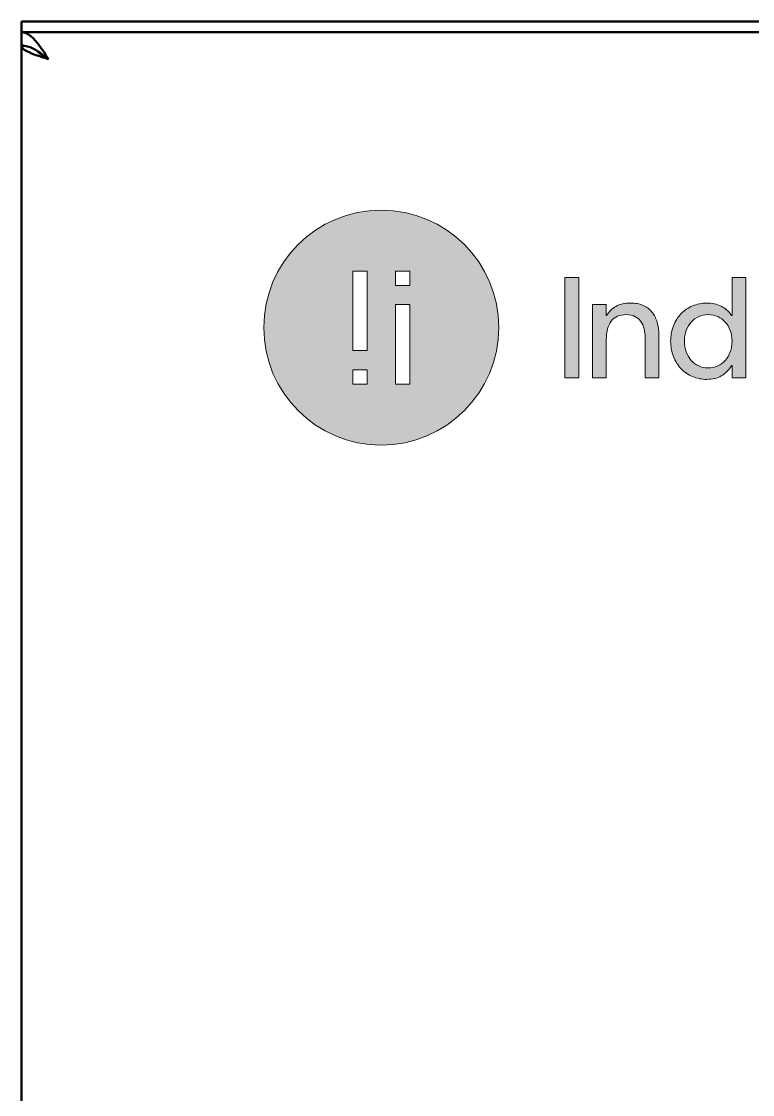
# Model space of a CAD drawing. Header units: millimetres. Extents: x 0 to 71, y -13 to 180.
# Drawn here: x -0.11 to 8.15, y 167.86 to 180 of the extents above; entities that cross this region are included whole.
import ezdxf

# ---------------------------------------------------------------- set-up
doc = ezdxf.new("R2010")
doc.units = ezdxf.units.MM
doc.layers.add('ACOT', color=7, linetype='Continuous')
doc.layers.add('Capa 1', color=7, linetype='Continuous')
doc.layers.add('Visible (ANSI)', color=7, linetype='Continuous', lineweight=50)

msp = doc.modelspace()

# ---------------------------------------------------------------- hatches: boundary and pattern name
at = {"lineweight": 5}
h = msp.add_hatch(color=0, dxfattribs=at)
h.dxf.hatch_style = 1
edge = h.paths.add_edge_path()
edge.add_spline(control_points=[(6.498, 176.268), (6.498, 176.345), (6.498, 176.406), (6.498, 176.406), (6.498, 176.494), (6.517, 176.562), (6.554, 176.611)], knot_values=[17, 17, 17, 17, 17.375023, 17.375023, 17.375023, 18.375023, 18.375023, 18.375023, 18.375023], degree=3, periodic=0)
edge.add_spline(control_points=[(6.554, 176.611), (6.592, 176.66), (6.648, 176.684), (6.722, 176.684)], knot_values=[16, 16, 16, 16, 17, 17, 17, 17], degree=3, periodic=0)
edge.add_spline(control_points=[(6.722, 176.684), (6.762, 176.684), (6.794, 176.677), (6.821, 176.664)], knot_values=[15, 15, 15, 15, 16, 16, 16, 16], degree=3, periodic=0)
edge.add_spline(control_points=[(6.821, 176.664), (6.848, 176.65), (6.87, 176.631), (6.887, 176.608)], knot_values=[14, 14, 14, 14, 15, 15, 15, 15], degree=3, periodic=0)
edge.add_spline(control_points=[(6.887, 176.608), (6.904, 176.584), (6.916, 176.556), (6.924, 176.525)], knot_values=[13, 13, 13, 13, 14, 14, 14, 14], degree=3, periodic=0)
edge.add_spline(control_points=[(6.924, 176.525), (6.932, 176.493), (6.936, 176.459), (6.936, 176.424)], knot_values=[12, 12, 12, 12, 13, 13, 13, 13], degree=3, periodic=0)
edge.add_spline(control_points=[(6.936, 176.424), (6.936, 176.424), (6.936, 175.969), (6.936, 175.969), (6.936, 175.969), (6.936, 175.969), (6.936, 175.969)], knot_values=[10.99999, 10.99999, 10.99999, 10.99999, 11.99999, 11.99999, 11.99999, 12, 12, 12, 12], degree=3, periodic=0)
edge.add_spline(control_points=[(6.936, 175.969), (6.936, 175.969), (7.092, 175.969), (7.092, 175.969)], knot_values=[10.00001, 10.00001, 10.00001, 10.00001, 10.99999, 10.99999, 10.99999, 10.99999], degree=3, periodic=0)
edge.add_spline(control_points=[(7.092, 175.969), (7.092, 175.969), (7.092, 176.455), (7.092, 176.455)], knot_values=[9.00001, 9.00001, 9.00001, 9.00001, 9.99999, 9.99999, 9.99999, 9.99999], degree=3, periodic=0)
edge.add_spline(control_points=[(7.092, 176.455), (7.092, 176.507), (7.086, 176.555), (7.073, 176.599)], knot_values=[8, 8, 8, 8, 9, 9, 9, 9], degree=3, periodic=0)
edge.add_spline(control_points=[(7.073, 176.599), (7.06, 176.643), (7.041, 176.681), (7.014, 176.713)], knot_values=[7, 7, 7, 7, 8, 8, 8, 8], degree=3, periodic=0)
edge.add_spline(control_points=[(7.014, 176.713), (6.988, 176.745), (6.955, 176.77), (6.914, 176.788)], knot_values=[6, 6, 6, 6, 7, 7, 7, 7], degree=3, periodic=0)
edge.add_spline(control_points=[(6.914, 176.788), (6.874, 176.806), (6.826, 176.815), (6.771, 176.815)], knot_values=[5, 5, 5, 5, 6, 6, 6, 6], degree=3, periodic=0)
edge.add_spline(control_points=[(6.771, 176.815), (6.704, 176.815), (6.649, 176.802), (6.606, 176.777)], knot_values=[4, 4, 4, 4, 5, 5, 5, 5], degree=3, periodic=0)
edge.add_spline(control_points=[(6.606, 176.777), (6.563, 176.752), (6.527, 176.717), (6.5, 176.673)], knot_values=[3, 3, 3, 3, 4, 4, 4, 4], degree=3, periodic=0)
edge.add_spline(control_points=[(6.495, 176.673), (6.495, 176.673), (6.495, 176.798), (6.495, 176.798), (6.495, 176.798), (6.495, 176.798), (6.495, 176.798)], knot_values=[0.99999, 0.99999, 0.99999, 0.99999, 1.99998, 1.99998, 1.99998, 1.99999, 1.99999, 1.99999, 1.99999], degree=3, periodic=0)
edge.add_spline(control_points=[(6.495, 176.798), (6.495, 176.798), (6.342, 176.798), (6.342, 176.798)], knot_values=[0.00001, 0.00001, 0.00001, 0.00001, 0.99999, 0.99999, 0.99999, 0.99999], degree=3, periodic=0)
edge.add_spline(control_points=[(6.342, 176.798), (6.342, 176.798), (6.342, 176.681), (6.342, 176.536)], knot_values=[20.624977, 20.624977, 20.624977, 20.624977, 21, 21, 21, 21], degree=3, periodic=0)
edge.add_spline(control_points=[(6.342, 176.536), (6.342, 176.39), (6.342, 176.215), (6.342, 176.098)], knot_values=[20.249985, 20.249985, 20.249985, 20.249985, 20.624977, 20.624977, 20.624977, 20.624977], degree=3, periodic=0)
edge.add_spline(control_points=[(6.342, 176.098), (6.342, 176.069), (6.342, 176.044), (6.342, 176.023)], knot_values=[20.156237, 20.156237, 20.156237, 20.156237, 20.249985, 20.249985, 20.249985, 20.249985], degree=3, periodic=0)
edge.add_spline(control_points=[(6.342, 176.023), (6.342, 176.003), (6.342, 175.987), (6.342, 175.978)], knot_values=[20.062489, 20.062489, 20.062489, 20.062489, 20.156237, 20.156237, 20.156237, 20.156237], degree=3, periodic=0)
edge.add_spline(control_points=[(6.342, 175.969), (6.342, 175.969), (6.342, 175.969), (6.342, 175.969), (6.342, 175.969), (6.342, 175.969), (6.342, 175.969)], knot_values=[19.998037, 19.998037, 19.998037, 19.998037, 20.000468, 20.000468, 20.000468, 20.002431, 20.002431, 20.002431, 20.002431], degree=3, periodic=0)
edge.add_spline(control_points=[(6.348, 175.969), (6.355, 175.969), (6.365, 175.969), (6.378, 175.969)], knot_values=[19.687496, 19.687496, 19.687496, 19.687496, 19.874992, 19.874992, 19.874992, 19.874992], degree=3, periodic=0)
edge.add_spline(control_points=[(6.378, 175.969), (6.391, 175.969), (6.405, 175.969), (6.42, 175.969)], knot_values=[19.5, 19.5, 19.5, 19.5, 19.687496, 19.687496, 19.687496, 19.687496], degree=3, periodic=0)
edge.add_spline(control_points=[(6.42, 175.969), (6.435, 175.969), (6.449, 175.969), (6.462, 175.969)], knot_values=[19.312504, 19.312504, 19.312504, 19.312504, 19.5, 19.5, 19.5, 19.5], degree=3, periodic=0)
edge.add_spline(control_points=[(6.462, 175.969), (6.475, 175.969), (6.485, 175.969), (6.492, 175.969)], knot_values=[19.125007, 19.125007, 19.125007, 19.125007, 19.312504, 19.312504, 19.312504, 19.312504], degree=3, periodic=0)
edge.add_spline(control_points=[(6.498, 175.969), (6.498, 175.969), (6.498, 175.969), (6.498, 175.969), (6.498, 175.969), (6.498, 175.969), (6.498, 175.969)], knot_values=[18.999033, 18.999033, 18.999033, 18.999033, 19.003926, 19.003926, 19.003926, 19.004893, 19.004893, 19.004893, 19.004893], degree=3, periodic=0)
edge.add_spline(control_points=[(6.498, 175.974), (6.498, 175.979), (6.498, 175.987), (6.498, 175.998)], knot_values=[18.843763, 18.843763, 18.843763, 18.843763, 18.937511, 18.937511, 18.937511, 18.937511], degree=3, periodic=0)
edge.add_spline(control_points=[(6.498, 175.998), (6.498, 176.008), (6.498, 176.022), (6.498, 176.037)], knot_values=[18.750015, 18.750015, 18.750015, 18.750015, 18.843763, 18.843763, 18.843763, 18.843763], degree=3, periodic=0)
edge.add_spline(control_points=[(6.498, 176.037), (6.498, 176.099), (6.498, 176.191), (6.498, 176.268)], knot_values=[18.375023, 18.375023, 18.375023, 18.375023, 18.750015, 18.750015, 18.750015, 18.750015], degree=3, periodic=0)
at = {"layer": 'ACOT', "lineweight": 5}
h = msp.add_hatch(color=0, dxfattribs=at)
h.dxf.hatch_style = 1
edge = h.paths.add_edge_path()
edge.add_spline(control_points=[(3.953, 177.866), (3.22, 177.866), (2.625, 177.271), (2.625, 176.537), (2.625, 175.804), (3.22, 175.209), (3.953, 175.209), (4.687, 175.209), (5.282, 175.804), (5.282, 176.537), (5.282, 177.271), (4.687, 177.866), (3.953, 177.866)], knot_values=[0, 0, 0, 0, 1, 1, 1, 2, 2, 2, 3, 3, 3, 4, 4, 4, 4], degree=3, periodic=0)
h.paths.add_polyline_path([(4.275, 177.015), (4.114, 177.015), (4.114, 177.176), (4.275, 177.176)], flags=16)
h.paths.add_polyline_path([(4.275, 175.899), (4.114, 175.899), (4.114, 176.798), (4.275, 176.798)], flags=16)
h.paths.add_polyline_path([(3.793, 176.277), (3.632, 176.277), (3.632, 177.176), (3.793, 177.176)], flags=16)
h.paths.add_polyline_path([(3.793, 175.899), (3.632, 175.899), (3.632, 176.06), (3.793, 176.06)], flags=16)
h = msp.add_hatch(color=0, dxfattribs=at)
h.dxf.hatch_style = 1
h.paths.add_polyline_path([(6.189, 177.106), (6.028, 177.106), (6.028, 175.969), (6.189, 175.969)])
h = msp.add_hatch(color=0, dxfattribs=at)
h.dxf.hatch_style = 1
edge = h.paths.add_edge_path()
edge.add_spline(control_points=[(8.076, 175.969), (8.076, 175.969), (8.076, 177.106), (8.076, 177.106)], knot_values=[16, 16, 16, 16, 17, 17, 17, 17], degree=3, periodic=0)
edge.add_spline(control_points=[(8.076, 177.106), (8.076, 177.106), (7.919, 177.106), (7.919, 177.106)], knot_values=[15.00001, 15.00001, 15.00001, 15.00001, 16, 16, 16, 16], degree=3, periodic=0)
edge.add_spline(control_points=[(7.919, 177.106), (7.919, 177.106), (7.919, 176.746), (7.919, 176.682)], knot_values=[14.088223, 14.088223, 14.088223, 14.088223, 14.99999, 14.99999, 14.99999, 14.99999], degree=3, periodic=0)
edge.add_spline(control_points=[(7.919, 176.682), (7.919, 176.676), (7.919, 176.673), (7.919, 176.673)], knot_values=[14.00001, 14.00001, 14.00001, 14.00001, 14.088223, 14.088223, 14.088223, 14.088223], degree=3, periodic=0)
edge.add_line((7.919, 176.673), (7.915, 176.673))
edge.add_spline(control_points=[(7.915, 176.673), (7.884, 176.721), (7.845, 176.756), (7.796, 176.78)], knot_values=[12, 12, 12, 12, 13, 13, 13, 13], degree=3, periodic=0)
edge.add_spline(control_points=[(7.796, 176.78), (7.746, 176.803), (7.693, 176.815), (7.634, 176.815)], knot_values=[11, 11, 11, 11, 12, 12, 12, 12], degree=3, periodic=0)
edge.add_spline(control_points=[(7.634, 176.815), (7.576, 176.815), (7.522, 176.804), (7.472, 176.783)], knot_values=[10, 10, 10, 10, 11, 11, 11, 11], degree=3, periodic=0)
edge.add_spline(control_points=[(7.472, 176.783), (7.422, 176.761), (7.379, 176.732), (7.342, 176.693)], knot_values=[9, 9, 9, 9, 10, 10, 10, 10], degree=3, periodic=0)
edge.add_spline(control_points=[(7.342, 176.693), (7.306, 176.656), (7.277, 176.611), (7.256, 176.558)], knot_values=[8, 8, 8, 8, 9, 9, 9, 9], degree=3, periodic=0)
edge.add_spline(control_points=[(7.256, 176.558), (7.235, 176.505), (7.225, 176.447), (7.225, 176.384)], knot_values=[7, 7, 7, 7, 8, 8, 8, 8], degree=3, periodic=0)
edge.add_spline(control_points=[(7.225, 176.384), (7.225, 176.321), (7.235, 176.263), (7.256, 176.21)], knot_values=[6, 6, 6, 6, 7, 7, 7, 7], degree=3, periodic=0)
edge.add_spline(control_points=[(7.256, 176.21), (7.277, 176.157), (7.306, 176.111), (7.343, 176.073)], knot_values=[5, 5, 5, 5, 6, 6, 6, 6], degree=3, periodic=0)
edge.add_spline(control_points=[(7.343, 176.073), (7.38, 176.035), (7.423, 176.005), (7.473, 175.984)], knot_values=[4, 4, 4, 4, 5, 5, 5, 5], degree=3, periodic=0)
edge.add_spline(control_points=[(7.473, 175.984), (7.523, 175.962), (7.577, 175.952), (7.635, 175.952)], knot_values=[3, 3, 3, 3, 4, 4, 4, 4], degree=3, periodic=0)
edge.add_spline(control_points=[(7.635, 175.952), (7.699, 175.952), (7.753, 175.965), (7.798, 175.991)], knot_values=[2, 2, 2, 2, 3, 3, 3, 3], degree=3, periodic=0)
edge.add_spline(control_points=[(7.798, 175.991), (7.843, 176.017), (7.882, 176.057), (7.916, 176.109)], knot_values=[1, 1, 1, 1, 2, 2, 2, 2], degree=3, periodic=0)
edge.add_line((7.916, 176.109), (7.921, 176.109))
edge.add_line((7.921, 176.109), (7.921, 176.04))
edge.add_spline(control_points=[(7.921, 176.071), (7.921, 176.03), (7.921, 175.969), (7.921, 175.969)], knot_values=[18.000018, 18.000018, 18.000018, 18.000018, 18.65736, 18.65736, 18.65736, 18.65736], degree=3, periodic=0)
edge.add_spline(control_points=[(7.921, 175.969), (7.921, 175.969), (8.076, 175.969), (8.076, 175.969)], knot_values=[17, 17, 17, 17, 17.999982, 17.999982, 17.999982, 17.999982], degree=3, periodic=0)
edge = h.paths.add_edge_path(flags=16)
edge.add_spline(control_points=[(7.899, 176.505), (7.912, 176.469), (7.919, 176.428), (7.919, 176.384), (7.919, 176.34), (7.912, 176.3), (7.899, 176.263)], knot_values=[3, 3, 3, 3, 4, 4, 4, 5, 5, 5, 5], degree=3, periodic=0)
edge.add_spline(control_points=[(7.899, 176.263), (7.885, 176.226), (7.866, 176.194), (7.842, 176.167)], knot_values=[2, 2, 2, 2, 3, 3, 3, 3], degree=3, periodic=0)
edge.add_spline(control_points=[(7.842, 176.167), (7.818, 176.14), (7.789, 176.119), (7.757, 176.104)], knot_values=[1, 1, 1, 1, 2, 2, 2, 2], degree=3, periodic=0)
edge.add_spline(control_points=[(7.757, 176.104), (7.724, 176.089), (7.688, 176.081), (7.649, 176.081)], knot_values=[0, 0, 0, 0, 1, 1, 1, 1], degree=3, periodic=0)
edge.add_spline(control_points=[(7.649, 176.081), (7.611, 176.081), (7.576, 176.089), (7.543, 176.104)], knot_values=[15, 15, 15, 15, 16, 16, 16, 16], degree=3, periodic=0)
edge.add_spline(control_points=[(7.543, 176.104), (7.51, 176.119), (7.481, 176.14), (7.458, 176.167)], knot_values=[14, 14, 14, 14, 15, 15, 15, 15], degree=3, periodic=0)
edge.add_spline(control_points=[(7.458, 176.167), (7.434, 176.194), (7.415, 176.226), (7.401, 176.263)], knot_values=[13, 13, 13, 13, 14, 14, 14, 14], degree=3, periodic=0)
edge.add_spline(control_points=[(7.401, 176.263), (7.388, 176.3), (7.381, 176.34), (7.381, 176.384), (7.381, 176.428), (7.388, 176.469), (7.401, 176.505)], knot_values=[11, 11, 11, 11, 12, 12, 12, 13, 13, 13, 13], degree=3, periodic=0)
edge.add_spline(control_points=[(7.401, 176.505), (7.415, 176.541), (7.434, 176.573), (7.458, 176.6)], knot_values=[10, 10, 10, 10, 11, 11, 11, 11], degree=3, periodic=0)
edge.add_spline(control_points=[(7.458, 176.6), (7.481, 176.627), (7.51, 176.647), (7.543, 176.662)], knot_values=[9, 9, 9, 9, 10, 10, 10, 10], degree=3, periodic=0)
edge.add_spline(control_points=[(7.543, 176.662), (7.576, 176.677), (7.611, 176.684), (7.649, 176.684)], knot_values=[8, 8, 8, 8, 9, 9, 9, 9], degree=3, periodic=0)
edge.add_spline(control_points=[(7.649, 176.684), (7.688, 176.684), (7.724, 176.677), (7.757, 176.662)], knot_values=[7, 7, 7, 7, 8, 8, 8, 8], degree=3, periodic=0)
edge.add_spline(control_points=[(7.757, 176.662), (7.789, 176.647), (7.818, 176.627), (7.842, 176.6)], knot_values=[6, 6, 6, 6, 7, 7, 7, 7], degree=3, periodic=0)
edge.add_spline(control_points=[(7.842, 176.6), (7.866, 176.573), (7.885, 176.541), (7.899, 176.505)], knot_values=[5, 5, 5, 5, 6, 6, 6, 6], degree=3, periodic=0)

# ---------------------------------------------------------------- linework, layer by layer
at = {"layer": 'ACOT', "color": 0, "lineweight": 5}
for p, q in [((7.919, 176.673), (7.915, 176.673)), ((7.919, 176.673), (7.919, 176.691)), ((7.921, 176.109), (7.916, 176.109)), ((7.921, 176.109), (7.921, 176.04))]:
    msp.add_line(p, q, dxfattribs=at)
at = {"layer": 'Capa 1', "color": 0, "lineweight": 5}
for points in [[(3.793, 176.277), (3.632, 176.277), (3.632, 177.176), (3.793, 177.176), (3.793, 176.277)], [(4.275, 177.015), (4.114, 177.015), (4.114, 177.176), (4.275, 177.176), (4.275, 177.015)], [(6.028, 177.106), (6.189, 177.106), (6.189, 175.969), (6.028, 175.969), (6.028, 177.106)], [(4.275, 175.899), (4.114, 175.899), (4.114, 176.798), (4.275, 176.798), (4.275, 175.899)], [(3.793, 175.899), (3.632, 175.899), (3.632, 176.06), (3.793, 176.06), (3.793, 175.899)]]:
    msp.add_lwpolyline(points, dxfattribs=at)
for points, knots in [([(3.953, 177.866), (3.22, 177.866), (2.625, 177.271), (2.625, 176.537), (2.625, 175.804), (3.22, 175.209), (3.953, 175.209), (4.687, 175.209), (5.282, 175.804), (5.282, 176.537), (5.282, 177.271), (4.687, 177.866), (3.953, 177.866)], [0, 0, 0, 0, 1, 1, 1, 2, 2, 2, 3, 3, 3, 4, 4, 4, 4]), ([(6.342, 176.798), (6.342, 176.798), (6.495, 176.798), (6.495, 176.798), (6.495, 176.798), (6.495, 176.673), (6.495, 176.673), (6.495, 176.673), (6.5, 176.673), (6.5, 176.673), (6.527, 176.717), (6.563, 176.752), (6.606, 176.777), (6.649, 176.802), (6.704, 176.815), (6.771, 176.815), (6.826, 176.815), (6.874, 176.806), (6.914, 176.788), (6.955, 176.77), (6.988, 176.745), (7.014, 176.713), (7.041, 176.681), (7.06, 176.643), (7.073, 176.599), (7.086, 176.555), (7.092, 176.507), (7.092, 176.455), (7.092, 176.455), (7.092, 175.969), (7.092, 175.969), (7.092, 175.969), (6.936, 175.969), (6.936, 175.969), (6.936, 175.969), (6.936, 176.424), (6.936, 176.424), (6.936, 176.459), (6.932, 176.493), (6.924, 176.525), (6.916, 176.556), (6.904, 176.584), (6.887, 176.608), (6.87, 176.631), (6.848, 176.65), (6.821, 176.664), (6.794, 176.677), (6.762, 176.684), (6.722, 176.684), (6.648, 176.684), (6.592, 176.66), (6.554, 176.611), (6.517, 176.562), (6.498, 176.494), (6.498, 176.406), (6.498, 176.406), (6.498, 175.969), (6.498, 175.969), (6.498, 175.969), (6.342, 175.969), (6.342, 175.969), (6.342, 175.969), (6.342, 176.798), (6.342, 176.798)], [0, 0, 0, 0, 1, 1, 1, 2, 2, 2, 3, 3, 3, 4, 4, 4, 5, 5, 5, 6, 6, 6, 7, 7, 7, 8, 8, 8, 9, 9, 9, 10, 10, 10, 11, 11, 11, 12, 12, 12, 13, 13, 13, 14, 14, 14, 15, 15, 15, 16, 16, 16, 17, 17, 17, 18, 18, 18, 19, 19, 19, 20, 20, 20, 21, 21, 21, 21]), ([(7.472, 176.783), (7.522, 176.804), (7.576, 176.815), (7.634, 176.815), (7.693, 176.815), (7.746, 176.803), (7.796, 176.78)], [10, 10, 10, 10, 11, 11, 11, 12, 12, 12, 12]), ([(7.757, 176.662), (7.724, 176.677), (7.688, 176.684), (7.649, 176.684), (7.611, 176.684), (7.576, 176.677), (7.543, 176.662)], [7, 7, 7, 7, 8, 8, 8, 9, 9, 9, 9]), ([(7.256, 176.21), (7.235, 176.263), (7.225, 176.321), (7.225, 176.384), (7.225, 176.447), (7.235, 176.505), (7.256, 176.558)], [6, 6, 6, 6, 7, 7, 7, 8, 8, 8, 8]), ([(7.401, 176.505), (7.388, 176.469), (7.381, 176.428), (7.381, 176.384), (7.381, 176.34), (7.388, 176.3), (7.401, 176.263)], [11, 11, 11, 11, 12, 12, 12, 13, 13, 13, 13]), ([(7.899, 176.263), (7.912, 176.3), (7.919, 176.34), (7.919, 176.384), (7.919, 176.428), (7.912, 176.469), (7.899, 176.505)], [3, 3, 3, 3, 4, 4, 4, 5, 5, 5, 5]), ([(7.798, 175.991), (7.753, 175.965), (7.699, 175.952), (7.635, 175.952), (7.577, 175.952), (7.523, 175.962), (7.473, 175.984)], [2, 2, 2, 2, 3, 3, 3, 4, 4, 4, 4])]:
    msp.add_open_spline(points, degree=3, knots=knots, dxfattribs=at)
for points in [[(7.919, 176.673), (7.919, 176.673), (7.919, 177.106), (7.919, 177.106)], [(7.919, 177.106), (7.919, 177.106), (8.076, 177.106), (8.076, 177.106)], [(8.076, 177.106), (8.076, 177.106), (8.076, 175.969), (8.076, 175.969)], [(7.342, 176.693), (7.379, 176.732), (7.422, 176.761), (7.472, 176.783)], [(7.796, 176.78), (7.845, 176.756), (7.884, 176.721), (7.915, 176.673)], [(7.256, 176.558), (7.277, 176.611), (7.306, 176.656), (7.342, 176.693)], [(7.458, 176.6), (7.434, 176.573), (7.415, 176.541), (7.401, 176.505)], [(7.543, 176.662), (7.51, 176.647), (7.481, 176.627), (7.458, 176.6)], [(7.842, 176.6), (7.818, 176.627), (7.789, 176.647), (7.757, 176.662)], [(7.899, 176.505), (7.885, 176.541), (7.866, 176.573), (7.842, 176.6)], [(7.915, 176.673), (7.915, 176.673), (7.919, 176.673), (7.919, 176.673)], [(7.401, 176.263), (7.415, 176.226), (7.434, 176.194), (7.458, 176.167)], [(7.842, 176.167), (7.866, 176.194), (7.885, 176.226), (7.899, 176.263)], [(7.343, 176.073), (7.306, 176.111), (7.277, 176.157), (7.256, 176.21)], [(7.458, 176.167), (7.481, 176.14), (7.51, 176.119), (7.543, 176.104)], [(7.543, 176.104), (7.576, 176.089), (7.611, 176.081), (7.649, 176.081)], [(7.649, 176.081), (7.688, 176.081), (7.724, 176.089), (7.757, 176.104)], [(7.757, 176.104), (7.789, 176.119), (7.818, 176.14), (7.842, 176.167)], [(7.916, 176.109), (7.882, 176.057), (7.843, 176.017), (7.798, 175.991)], [(7.921, 176.109), (7.921, 176.109), (7.916, 176.109), (7.916, 176.109)], [(7.921, 175.969), (7.921, 175.969), (7.921, 176.109), (7.921, 176.109)], [(7.473, 175.984), (7.423, 176.005), (7.38, 176.035), (7.343, 176.073)], [(8.076, 175.969), (8.076, 175.969), (7.921, 175.969), (7.921, 175.969)]]:
    msp.add_open_spline(points, degree=3, dxfattribs=at)
at = {"layer": 'Visible (ANSI)'}
for p, q in [((-0.114, 180), (0.52, 180)), ((-0.114, 180), (-0.114, 179.879)), ((0.52, 180), (70.65, 180)), ((-0.114, 179.879), (71.285, 179.879)), ((-0.114, 179.727), (-0.114, 179.879)), ((-0.114, 10.395), (-0.114, 179.724)), ((-0.079, 179.724), (-0.114, 179.724)), ((0.182, 179.581), (0.186, 179.577))]:
    msp.add_line(p, q, dxfattribs=at)
for points, knots in [([(0.19, 179.574), (0.124, 179.678), (0.058, 179.78), (-0.008, 179.834), (-0.043, 179.863), (-0.079, 179.879), (-0.114, 179.879)], [0, 0, 0, 0, 1.022257, 1.022257, 1.022257, 1.570796, 1.570796, 1.570796, 1.570796]), ([(0.19, 179.574), (0.112, 179.636), (0.033, 179.696), (-0.045, 179.717), (-0.068, 179.723), (-0.091, 179.727), (-0.114, 179.727)], [0, 0, 0, 0, 1.215675, 1.215675, 1.215675, 1.570796, 1.570796, 1.570796, 1.570796]), ([(-0.114, 179.724), (-0.114, 179.692), (-0.057, 179.659), (0.031, 179.627), (0.079, 179.609), (0.135, 179.592), (0.19, 179.574)], [0, 0, 0, 0, 1.022257, 1.022257, 1.022257, 1.570796, 1.570796, 1.570796, 1.570796])]:
    msp.add_open_spline(points, degree=3, knots=knots, dxfattribs=at)
msp.add_open_spline([(0.19, 179.574), (0.142, 179.605), (0.095, 179.635), (0.066, 179.665)], degree=3, dxfattribs=at)

doc.saveas('drawing.dxf')
